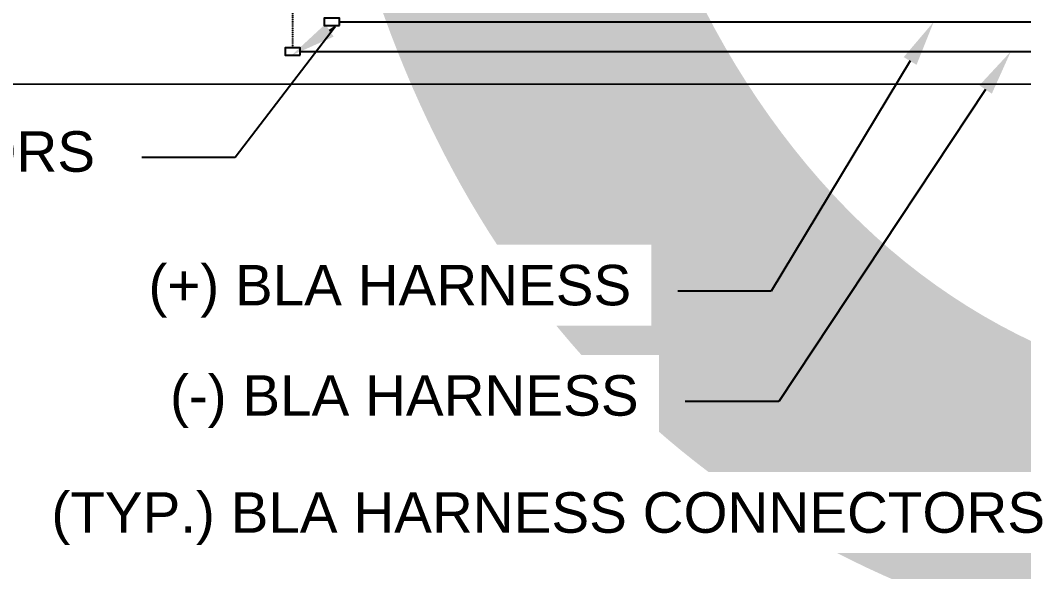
# Model space of a CAD drawing. Header units: feet. Extents: x -354 to 55127, y -297 to 4121.
# Drawn here: x 1215.9 to 1711.4, y 1073.7 to 1346.2 of the extents above; entities that cross this region are included whole.
import ezdxf
from ezdxf import colors
from ezdxf.entities.mleader import LeaderData, LeaderLine
from ezdxf.enums import TextEntityAlignment as Align
from ezdxf.lldxf.tags import DXFTag
from ezdxf.math import Vec2, Vec3

# ---------------------------------------------------------------- set-up
doc = ezdxf.new("R2018")
doc.units = ezdxf.units.FT
doc.header["$MEASUREMENT"] = 0
doc.linetypes.add('HIDDEN', pattern=[0.375, 0.25, -0.125])
for name, color, linetype in [('E-DC HARNESS-NEG', 170, 'DC HARNESS CABLE'), ('E-DC HARNESS-POS', 10, 'DC HARNESS CABLE'), ('E-HARN-COMP', 8, 'Continuous'), ('E-TRNK-CABL-NEG', 6, 'HIDDEN'), ('G-ANNO-TEXT', 1, 'Continuous')]:
    doc.layers.add(name, color=color, linetype=linetype)
doc.styles.add('NEI-A', font='arial.ttf')
doc.styles.get("Standard").update_dxf_attribs({"font": 'arial.ttf'})
tags = doc.linetypes.add('DC HARNESS CABLE', pattern='A,0.5,-0.2,["DH",Standard,S=0.1,R=0,X=-0.1,Y=-0.05],-0.2', length=0.9).pattern_tags.tags
tags[6] = DXFTag(74, 10)

# ---------------------------------------------------------------- blocks, each defined once
blk = doc.blocks.new('DETAIL_TITLE')
at = {"style": 'NEI-A', "flags": 8}
blk.add_attdef('#', text='', height=0.2, dxfattribs=at).set_placement((0.5922, -0.5109), align=Align.MIDDLE_CENTER)
at = {"lineweight": 30, "flags": 104}
blk.add_attdef('DETAIL_TITLE', text='', height=0.2, dxfattribs=at).set_placement((0.9099, -0.5251), align=Align.BOTTOM_LEFT)
at = {"style": 'NEI-A'}
for tag, p in [('SCALE:', (0.9386, -0.7379)), ('1"_=_', (1.5474, -0.7379))]:
    blk.add_attdef(tag, text='', height=0.1, dxfattribs=at).set_placement(p, align=Align.BOTTOM_LEFT)

msp = doc.modelspace()

# ---------------------------------------------------------------- linework, layer by layer
at = {"layer": 'E-DC HARNESS-NEG', "ltscale": 0.5}
msp.add_lwpolyline([(1354.22, 1330.72), (2005, 1330.67)], dxfattribs=at)
at = {"layer": 'E-DC HARNESS-POS', "ltscale": 0.5}
for points in [[(1373.49, 1345.31), (1988.13, 1345.31), (1988.13, 1317.69)], [(117.92, 1314.39), (1985.19, 1314.75)]]:
    msp.add_lwpolyline(points, dxfattribs=at)
at = {"layer": 'E-HARN-COMP'}
for points in [[(1373.49, 1343.54), (1373.49, 1347.15), (1366.04, 1347.15), (1366.04, 1343.54)], [(1354.09, 1328.91), (1354.09, 1332.52), (1346.63, 1332.52), (1346.63, 1328.91)]]:
    msp.add_lwpolyline(points, close=True, dxfattribs=at)
at = {"layer": 'E-TRNK-CABL-NEG', "ltscale": 0.1}
msp.add_lwpolyline([(1350, 1402.04), (1350.36, 1332.52)], dxfattribs=at)

# ---------------------------------------------------------------- block references
at = {"layer": 'G-ANNO-TEXT'}
ref = msp.add_blockref('DETAIL_TITLE', (57.64, 2212.85), dxfattribs=dict(at, xscale=128.9267043143703, yscale=128.9267043143703, zscale=128.9267043143703))
lines = msp.add_mtext('{\\LDC BLOCK TYPE-2 (2) STRINGS (52) MODULES [580W-SOUTH MOTOR GAP] }', dxfattribs={"layer": '0', "insert": (174.95, 2183.83), "char_height": 1139.5591, "attachment_point": 1})
ref.add_attrib('DETAIL_TITLE', '', (174.95, 2183.83)).embed_mtext(lines)

# ---------------------------------------------------------------- next in the draw order: leaders
ml = msp.add_multileader_mtext('Standard', dxfattribs=at)
ml.set_content('(TYP.) BLA HARNESS CONNECTORS', color=256, style='NEI-A')
ml.set_leader_properties()
ml.build(insert=Vec2(0, 0))
ml.multileader.update_dxf_attribs({"dogleg_length": 0.36, "arrow_head_size": 22.51})
ctx = ml.context
ctx.base_point, ctx.char_height, ctx.arrow_head_size, ctx.landing_gap_size, ctx.plane_origin = Vec3(742.4, 1278.37, -22.9), 20, 22.51, 23.05, Vec3(7755.39, -4548.76, -22.9)
ctx.text_align_type = 2
notes = []
notes.append((ctx, [(1, (1, 1, 0), (1322.02, 1278.37, -22.9), (-1, 0), 46.1, [(0, [(1349.79, 1328.74, -22.9), (1371.36, 1342.97, -22.9)], 0, [])])]))
ctx.mtext.insert, ctx.mtext.width, ctx.mtext.alignment, ctx.mtext.flow_direction = Vec3(1252.87, 1291.31, -22.9), 489.3132, 3, 5
ctx.mtext.has_bg_fill, ctx.mtext.bg_color, ctx.mtext.bg_scale_factor, ctx.mtext.bg_transparency, ctx.mtext.use_window_bg_color = 1, -1073741824, 1.5, 0, 1
for ctx, leaders in notes:
    for number, flags, end, landing, length, lines in leaders:
        leader = LeaderData()
        leader.index, (leader.has_last_leader_line, leader.has_dogleg_vector, leader.attachment_direction) = number, flags
        leader.last_leader_point, leader.dogleg_vector, leader.dogleg_length = Vec3(end), Vec3(landing), length
        for number, points, colour, breaks in lines:
            line = LeaderLine()
            line.index, line.vertices, line.color, line.breaks = number, Vec3.list(points), colors.encode_raw_color(colour), breaks
            leader.lines.append(line)
        ctx.leaders.append(leader)

# ---------------------------------------------------------------- next in the draw order: leaders
ml = msp.add_multileader_mtext('Standard', dxfattribs=at)
ml.set_content('(+) BLA HARNESS', color=256, style='NEI-A')
ml.set_leader_properties()
ml.build(insert=Vec2(0, 0))
ml.multileader.update_dxf_attribs({"dogleg_length": 0.36, "arrow_head_size": 22.51})
ctx = ml.context
ctx.base_point, ctx.char_height, ctx.arrow_head_size, ctx.landing_gap_size, ctx.plane_origin = Vec3(1259.31, 1212.38), 20, 22.51, 23.05, Vec3(8570.03, -4186.98)
ctx.text_align_type = 2
notes = []
notes.append((ctx, [(1, (1, 1, 0), (1586.69, 1212.38), (-1, 0), 46.1, [(1, [(1666.83, 1345.31)], 0, [])])]))
ctx.mtext.insert, ctx.mtext.width, ctx.mtext.alignment, ctx.mtext.flow_direction = Vec3(1517.54, 1225.32), 244.9697, 3, 5
ctx.mtext.has_bg_fill, ctx.mtext.bg_color, ctx.mtext.bg_scale_factor, ctx.mtext.bg_transparency, ctx.mtext.use_window_bg_color = 1, -1073741824, 1.5, 0, 1
for ctx, leaders in notes:
    for number, flags, end, landing, length, lines in leaders:
        leader = LeaderData()
        leader.index, (leader.has_last_leader_line, leader.has_dogleg_vector, leader.attachment_direction) = number, flags
        leader.last_leader_point, leader.dogleg_vector, leader.dogleg_length = Vec3(end), Vec3(landing), length
        for number, points, colour, breaks in lines:
            line = LeaderLine()
            line.index, line.vertices, line.color, line.breaks = number, Vec3.list(points), colors.encode_raw_color(colour), breaks
            leader.lines.append(line)
        ctx.leaders.append(leader)

# ---------------------------------------------------------------- next in the draw order: leaders
ml = msp.add_multileader_mtext('Standard', dxfattribs=at)
ml.set_content('(-) BLA HARNESS', color=256, style='NEI-A')
ml.set_leader_properties()
ml.build(insert=Vec2(0, 0))
ml.multileader.update_dxf_attribs({"dogleg_length": 0.36, "arrow_head_size": 22.51})
ctx = ml.context
ctx.base_point, ctx.char_height, ctx.arrow_head_size, ctx.landing_gap_size, ctx.plane_origin = Vec3(1269.96, 1157.89), 20, 22.51, 23.05, Vec3(8761.56, -4369.87)
ctx.text_align_type = 2
notes = []
notes.append((ctx, [(1, (1, 1, 0), (1590.33, 1157.89), (-1, 0), 46.1, [(1, [(1704.9, 1330.69)], 0, [])])]))
ctx.mtext.insert, ctx.mtext.width, ctx.mtext.alignment, ctx.mtext.flow_direction = Vec3(1521.18, 1170.83), 236.2425, 3, 5
ctx.mtext.has_bg_fill, ctx.mtext.bg_color, ctx.mtext.bg_scale_factor, ctx.mtext.bg_transparency, ctx.mtext.use_window_bg_color = 1, -1073741824, 1.5, 0, 1
for ctx, leaders in notes:
    for number, flags, end, landing, length, lines in leaders:
        leader = LeaderData()
        leader.index, (leader.has_last_leader_line, leader.has_dogleg_vector, leader.attachment_direction) = number, flags
        leader.last_leader_point, leader.dogleg_vector, leader.dogleg_length = Vec3(end), Vec3(landing), length
        for number, points, colour, breaks in lines:
            line = LeaderLine()
            line.index, line.vertices, line.color, line.breaks = number, Vec3.list(points), colors.encode_raw_color(colour), breaks
            leader.lines.append(line)
        ctx.leaders.append(leader)

# ---------------------------------------------------------------- next in the draw order: leaders
ml = msp.add_multileader_mtext('Standard', dxfattribs=at)
ml.set_content('(TYP.) BLA HARNESS CONNECTORS', color=256, style='NEI-A')
ml.set_leader_properties()
ml.build(insert=Vec2(0, 0))
ml.multileader.update_dxf_attribs({"dogleg_length": 0.36, "arrow_head_size": 22.51})
ctx = ml.context
ctx.base_point, ctx.char_height, ctx.arrow_head_size, ctx.landing_gap_size, ctx.plane_origin = Vec3(1211.36, 1100.07), 20, 22.51, 23.05, Vec3(8236.67, -4652.49)
ctx.text_align_type = 2
notes = []
notes.append((ctx, [(1, (1, 1, 0), (1790.98, 1100.07), (-1, 0), 46.1, [(0, [(1988.13, 1311.8), (2007.94, 1327.72)], 0, [])])]))
ctx.mtext.insert, ctx.mtext.width, ctx.mtext.alignment, ctx.mtext.flow_direction = Vec3(1721.83, 1113.01), 489.3132, 3, 5
ctx.mtext.has_bg_fill, ctx.mtext.bg_color, ctx.mtext.bg_scale_factor, ctx.mtext.bg_transparency, ctx.mtext.use_window_bg_color = 1, -1073741824, 1.5, 0, 1
for ctx, leaders in notes:
    for number, flags, end, landing, length, lines in leaders:
        leader = LeaderData()
        leader.index, (leader.has_last_leader_line, leader.has_dogleg_vector, leader.attachment_direction) = number, flags
        leader.last_leader_point, leader.dogleg_vector, leader.dogleg_length = Vec3(end), Vec3(landing), length
        for number, points, colour, breaks in lines:
            line = LeaderLine()
            line.index, line.vertices, line.color, line.breaks = number, Vec3.list(points), colors.encode_raw_color(colour), breaks
            leader.lines.append(line)
        ctx.leaders.append(leader)

doc.saveas('drawing.dxf')
